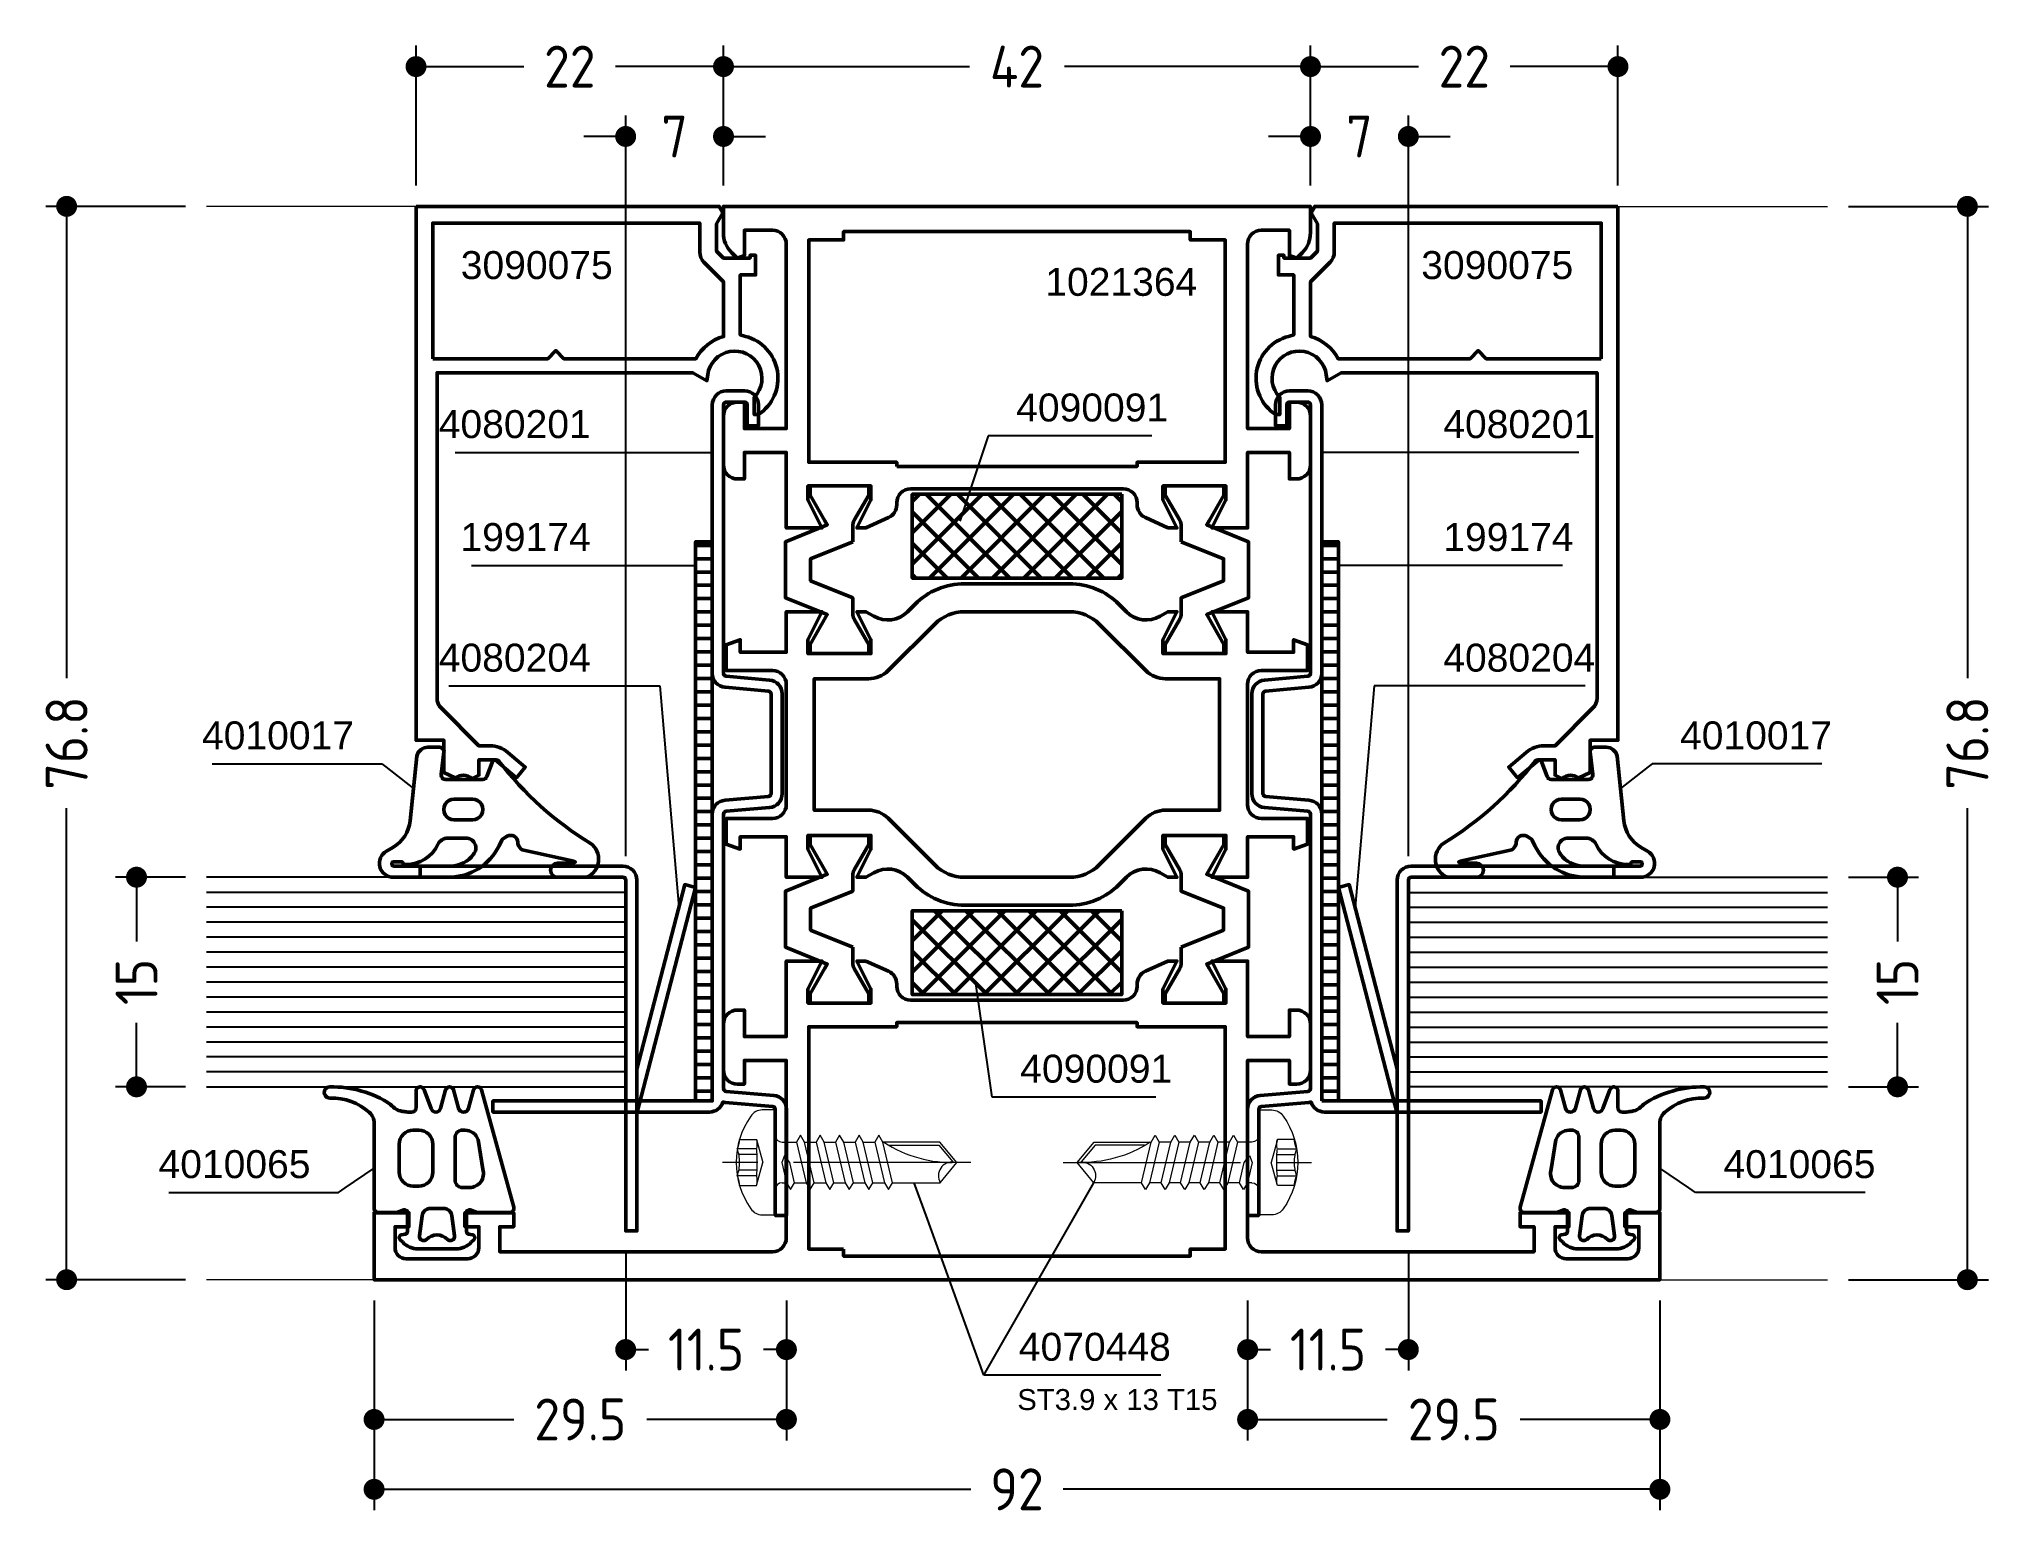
# Model space of a CAD drawing. Header units: millimetres. Extents: x 30 to 170, y 87 to 192.
import ezdxf

# ---------------------------------------------------------------- set-up
doc = ezdxf.new("R2010")
doc.units = ezdxf.units.MM
doc.linetypes.add('CENTER', pattern=[50.8, 31.75, -6.35, 6.35, -6.35])
doc.linetypes.add('HIDDEN', pattern=[9.525, 6.35, -3.175])
for name, color, linetype, lineweight in [('AM_5', 3, 'Continuous', 25), ('AM_C', 50, 'Continuous', 50), ('AM_S', 80, 'Continuous', 50), ('Cent3', 70, 'CENTER', 18), ('CHide4', 10, 'HIDDEN', 13), ('Cont2', 2, 'Continuous', 25), ('Cont3', 70, 'Continuous', 18), ('Cont4', 10, 'Continuous', 13)]:
    doc.layers.add(name, color=color, linetype=linetype, lineweight=lineweight)
doc.styles.add('HBS_DIMTEXTSTYLE', font='isocp.shx')
doc.styles.add('SWISSL', font='swissl.ttf')
doc.dimstyles.new('Konstruktionsschnitt 1-1$0', dxfattribs={"dimscale": 0, "dimtxt": 3, "dimasz": 1.5, "dimexe": 1.5, "dimexo": 1.5, "dimgap": 1.5, "dimtad": 0, "dimdsep": 46, "dimtxsty": 'HBS_DIMTEXTSTYLE', "dimblk": 'PUNKT', "dimcen": 0, "dimclrd": 3, "dimclre": 3, "dimclrt": 2, "dimadec": 1, "dimazin": 2, "dimtfac": 0.7, "dimtofl": 0, "dimtmove": 0, "dimatfit": 3, "dimfxl": 0, "dimtolj": 1, "dimtzin": 0, "dimarcsym": 0})

# ---------------------------------------------------------------- blocks, each defined once
blk = doc.blocks.new('*U22', base_point=(71.57, 97.47))
for p, q in [((71.57, 111.39), (41.57, 111.39)), ((71.57, 110.32), (41.57, 110.32)), ((71.57, 109.25), (41.57, 109.25)), ((71.57, 108.18), (41.57, 108.18)), ((71.57, 107.11), (41.57, 107.11)), ((71.57, 106.04), (41.57, 106.04)), ((71.57, 104.97), (41.57, 104.97)), ((71.57, 103.89), (41.57, 103.89)), ((71.57, 102.82), (41.57, 102.82)), ((71.57, 101.75), (41.57, 101.75)), ((71.57, 100.68), (41.57, 100.68)), ((71.57, 99.61), (41.57, 99.61)), ((71.57, 98.54), (41.57, 98.54))]:
    blk.add_line(p, q)
blk.add_lwpolyline([(41.57, 97.47), (71.57, 97.47), (71.57, 112.47), (41.57, 112.47)])
blk = doc.blocks.new('ws4070448')
at = {"layer": 'Cent3', "ltscale": 0.4}
blk.add_lwpolyline([(0, -14), (0, 3.8)], dxfattribs=at)
at = {"layer": 'CHide4', "ltscale": 0.3}
for p, q in [((-0.97, 1.33), (-0.97, 2.72)), ((-0.56, 1.33), (-0.56, 2.61)), ((0.56, 1.33), (0.56, 2.61)), ((0.97, 1.33), (0.97, 2.72))]:
    blk.add_line(p, q, dxfattribs=at)
for points in [[(-1.65, 2.56), (-1.65, 1.33)], [(1.65, 2.56), (1.65, 1.33)], [(-1.65, 1.33), (0, 0.89)], [(1.65, 1.33), (0, 0.89)]]:
    blk.add_lwpolyline(points, dxfattribs=at)
for centre, radius, start, end in [((-1.59, 3.84), 1.28, 267.2848, 298.8872), ((0, 5.49), 2.94, 250.6988, 289.3012), ((1.59, 3.84), 1.28, 241.1128, 272.7152), ((-1.31, 2.49), 1.21, 253.6643, 286.3357), ((0, 11.41), 10.13, 264.4948, 275.5052), ((1.31, 2.49), 1.21, 253.6643, 286.3357)]:
    blk.add_arc(centre, radius, start, end, dxfattribs=at)
at = {"layer": 'Cont4'}
blk.add_lwpolyline([(3.32, 1.75, 0.314856), (-3.32, 1.75, 0.244912), (-3.75, 0.93), (-3.75, 0), (3.75, 0), (3.75, 0.93, 0.244912), (3.32, 1.75, 0.138291)], format="xyb", dxfattribs=at)
for points in [[(-1.95, -1.1), (-1.45, -1.39), (0, -1.04), (0.5, -0.67), (0, -0.47), (-1.45, -0.81)], [(-1.95, -2.5), (-1.45, -2.79), (1.45, -2.1), (1.95, -1.81), (1.45, -1.52), (-1.45, -2.21)], [(-1.95, -3.9), (-1.45, -4.19), (1.45, -3.5), (1.95, -3.21), (1.45, -2.92), (-1.45, -3.61)], [(-1.95, -5.3), (-1.45, -5.59), (1.45, -4.9), (1.95, -4.61), (1.45, -4.32), (-1.45, -5.01)], [(-1.95, -6.7), (-1.45, -6.99), (1.45, -6.3), (1.95, -6.01), (1.45, -5.72), (-1.45, -6.41)], [(-1.45, -8.39), (1.45, -7.7), (1.95, -7.41), (1.45, -7.12), (-1.45, -7.81), (-1.95, -8.1)]]:
    blk.add_lwpolyline(points, close=True, dxfattribs=at)
for points in [[(-1.45, -0.5), (-1.45, -0.81)], [(-1.45, -1.39), (-1.45, -2.21)], [(-1.45, -1.39), (-1.45, -2.21)], [(1.45, -0.5), (1.45, -1.52)], [(-1.45, -2.79), (-1.45, -3.61)], [(1.45, -2.1), (1.45, -2.92)], [(-1.45, -4.19), (-1.45, -5.01)], [(1.45, -3.5), (1.45, -4.32)], [(-1.45, -5.59), (-1.45, -6.41)], [(1.45, -4.9), (1.45, -5.72)], [(-1.45, -6.99), (-1.45, -7.81)], [(1.45, -6.3), (1.45, -7.12)], [(-1.45, -8.38), (-1.45, -11.81), (0, -13), (1.45, -11.79), (1.45, -7.7)], [(1.24, -8.17), (1.24, -11.7), (0.03, -12.71)]]:
    blk.add_lwpolyline(points, dxfattribs=at)
for centre, radius, start, end in [((-1.95, -0.5), 0.5, 0, 90), ((1.95, -0.5), 0.5, 90, 180), ((8.74, -12.6), 8.74, 146.5114, 182.6031), ((-0.95, -12.64), 0.965, 350.682, 121.1143)]:
    blk.add_arc(centre, radius, start, end, dxfattribs=at)
blk = doc.blocks.new('*S244')
at = {"layer": 'AM_5', "color": 3, "linetype": 'Continuous'}
for p, q in [((93.5, 108.26), (92.65, 110.61)), ((104.25, 108.44), (105.49, 110.61))]:
    blk.add_line(p, q, dxfattribs=at)
at = {"layer": 'AM_5', "color": 3}
for p, q in [((97.63, 96.84), (93.5, 108.26)), ((97.63, 96.84), (104.25, 108.44)), ((110.28, 96.84), (97.63, 96.84))]:
    blk.add_line(p, q, dxfattribs=at)
at = {"layer": 'AM_5', "color": 2, "insert": (100.13, 97.84), "char_height": 2, "attachment_point": 7, "style": 'SWISSL'}
blk.add_mtext('4070448', dxfattribs=at)
blk = doc.blocks.new('ZAHL links')
at = {"layer": 'AM_5', "color": 2, "style": 'SWISSL'}
blk.add_attdef('XXX', (1.85, -2.5), '', height=1.5, dxfattribs=at)
blk = doc.blocks.new('PUNKT')
at = {"color": 0, "linetype": 'Continuous'}
blk.add_line((-0.5, 0), (-1, 0), dxfattribs=at)
at = {"color": 0, "linetype": 'Continuous', "const_width": 0.5}
blk.add_lwpolyline([(-0.25, 0, 1), (0.25, 0, 1)], format="xyb", close=True, dxfattribs=at)
blk = doc.blocks.new('*D25')
at = {"layer": 'AM_5', "color": 3, "lineweight": -2, "transparency": 16777216}
for p, q in [((159.5, 132.47), (164.5, 132.47)), ((163, 130.97), (163, 127.88)), ((163, 118.97), (163, 122.05)), ((159.5, 117.47), (164.5, 117.47))]:
    blk.add_line(p, q, dxfattribs=at)
at = {"layer": 'AM_5', "color": 3, "lineweight": -2, "transparency": 16777216, "xscale": 1.5, "yscale": 1.5, "zscale": 1.5}
for p, rotation in [((163, 132.47), 90), ((163, 117.47), 270)]:
    blk.add_blockref('PUNKT', p, dxfattribs=dict(at, rotation=rotation))
at = {"layer": 'AM_5', "color": 2, "transparency": 16777216, "insert": (163, 124.97), "char_height": 3, "attachment_point": 5, "rotation": 90, "style": 'HBS_DIMTEXTSTYLE'}
blk.add_mtext('\\A1;15', dxfattribs=at)
blk = doc.blocks.new('*D26')
at = {"layer": 'AM_5', "color": 3, "lineweight": -2, "transparency": 16777216}
for p, q in [((159.5, 180.47), (169.5, 180.47)), ((168, 178.97), (168, 146.72)), ((168, 105.17), (168, 137.42)), ((159.5, 103.67), (169.5, 103.67))]:
    blk.add_line(p, q, dxfattribs=at)
at = {"layer": 'AM_5', "color": 3, "lineweight": -2, "transparency": 16777216, "xscale": 1.5, "yscale": 1.5, "zscale": 1.5}
for p, rotation in [((168, 180.47), 90), ((168, 103.67), 270)]:
    blk.add_blockref('PUNKT', p, dxfattribs=dict(at, rotation=rotation))
at = {"layer": 'AM_5', "color": 2, "transparency": 16777216, "insert": (168, 142.07), "char_height": 3, "attachment_point": 5, "rotation": 90, "style": 'HBS_DIMTEXTSTYLE'}
blk.add_mtext('\\A1;76.8', dxfattribs=at)
blk = doc.blocks.new('*D27')
at = {"layer": 'AM_5', "color": 3, "lineweight": -2, "transparency": 16777216}
for p, q in [((40.5, 132.47), (35.5, 132.47)), ((37, 130.97), (37, 127.88)), ((37, 118.97), (37, 122.05)), ((40.5, 117.47), (35.5, 117.47))]:
    blk.add_line(p, q, dxfattribs=at)
at = {"layer": 'AM_5', "color": 3, "lineweight": -2, "transparency": 16777216, "xscale": 1.5, "yscale": 1.5, "zscale": 1.5}
for p, rotation in [((37, 132.47), 90), ((37, 117.47), 270)]:
    blk.add_blockref('PUNKT', p, dxfattribs=dict(at, rotation=rotation))
at = {"layer": 'AM_5', "color": 2, "transparency": 16777216, "insert": (37, 124.97), "char_height": 3, "attachment_point": 5, "rotation": 90, "style": 'HBS_DIMTEXTSTYLE'}
blk.add_mtext('\\A1;15', dxfattribs=at)
blk = doc.blocks.new('*D28')
at = {"layer": 'AM_5', "color": 3, "lineweight": -2, "transparency": 16777216}
for p, q in [((40.5, 180.47), (30.5, 180.47)), ((32, 178.97), (32, 146.72)), ((32, 105.17), (32, 137.42)), ((40.5, 103.67), (30.5, 103.67))]:
    blk.add_line(p, q, dxfattribs=at)
at = {"layer": 'AM_5', "color": 3, "lineweight": -2, "transparency": 16777216, "xscale": 1.5, "yscale": 1.5, "zscale": 1.5}
for p, rotation in [((32, 180.47), 90), ((32, 103.67), 270)]:
    blk.add_blockref('PUNKT', p, dxfattribs=dict(at, rotation=rotation))
at = {"layer": 'AM_5', "color": 2, "transparency": 16777216, "insert": (32, 142.07), "char_height": 3, "attachment_point": 5, "rotation": 90, "style": 'HBS_DIMTEXTSTYLE'}
blk.add_mtext('\\A1;76.8', dxfattribs=at)
blk = doc.blocks.new('*D29')
at = {"layer": 'AM_5', "color": 3, "lineweight": -2, "transparency": 16777216}
for p, q in [((72, 133.97), (72, 186.97)), ((79, 181.97), (79, 186.97)), ((70.5, 185.47), (69, 185.47)), ((80.5, 185.47), (82, 185.47))]:
    blk.add_line(p, q, dxfattribs=at)
at = {"layer": 'AM_5', "color": 3, "lineweight": -2, "transparency": 16777216, "xscale": 1.5, "yscale": 1.5, "zscale": 1.5}
blk.add_blockref('PUNKT', (72, 185.47), dxfattribs=at)
at = {"layer": 'AM_5', "color": 3, "lineweight": -2, "transparency": 16777216, "xscale": 1.5, "yscale": 1.5, "zscale": 1.5, "rotation": 180}
blk.add_blockref('PUNKT', (79, 185.47), dxfattribs=at)
at = {"layer": 'AM_5', "color": 2, "transparency": 16777216, "insert": (75.5, 185.47), "char_height": 3, "attachment_point": 5, "style": 'HBS_DIMTEXTSTYLE'}
blk.add_mtext('\\A1;7', dxfattribs=at)
blk = doc.blocks.new('*D30')
at = {"layer": 'AM_5', "color": 3, "lineweight": -2, "transparency": 16777216}
for p, q in [((57, 181.97), (57, 191.97)), ((79, 181.97), (79, 191.97)), ((58.5, 190.47), (64.72, 190.47)), ((77.5, 190.47), (71.28, 190.47))]:
    blk.add_line(p, q, dxfattribs=at)
at = {"layer": 'AM_5', "color": 3, "lineweight": -2, "transparency": 16777216, "xscale": 1.5, "yscale": 1.5, "zscale": 1.5, "rotation": 180}
blk.add_blockref('PUNKT', (57, 190.47), dxfattribs=at)
at = {"layer": 'AM_5', "color": 3, "lineweight": -2, "transparency": 16777216, "xscale": 1.5, "yscale": 1.5, "zscale": 1.5}
blk.add_blockref('PUNKT', (79, 190.47), dxfattribs=at)
at = {"layer": 'AM_5', "color": 2, "transparency": 16777216, "insert": (68, 190.47), "char_height": 3, "attachment_point": 5, "style": 'HBS_DIMTEXTSTYLE'}
blk.add_mtext('\\A1;22', dxfattribs=at)
blk = doc.blocks.new('*D31')
at = {"layer": 'AM_5', "color": 3, "lineweight": -2, "transparency": 16777216}
for p, q in [((79, 181.97), (79, 191.97)), ((121, 181.97), (121, 191.97)), ((80.5, 190.47), (96.61, 190.47)), ((119.5, 190.47), (103.39, 190.47))]:
    blk.add_line(p, q, dxfattribs=at)
at = {"layer": 'AM_5', "color": 3, "lineweight": -2, "transparency": 16777216, "xscale": 1.5, "yscale": 1.5, "zscale": 1.5, "rotation": 180}
blk.add_blockref('PUNKT', (79, 190.47), dxfattribs=at)
at = {"layer": 'AM_5', "color": 3, "lineweight": -2, "transparency": 16777216, "xscale": 1.5, "yscale": 1.5, "zscale": 1.5}
blk.add_blockref('PUNKT', (121, 190.47), dxfattribs=at)
at = {"layer": 'AM_5', "color": 2, "transparency": 16777216, "insert": (100, 190.47), "char_height": 3, "attachment_point": 5, "style": 'HBS_DIMTEXTSTYLE'}
blk.add_mtext('\\A1;42', dxfattribs=at)
blk = doc.blocks.new('*D32')
at = {"layer": 'AM_5', "color": 3, "lineweight": -2, "transparency": 16777216}
for p, q in [((121, 181.97), (121, 191.97)), ((143, 181.97), (143, 191.97)), ((122.5, 190.47), (128.72, 190.47)), ((141.5, 190.47), (135.28, 190.47))]:
    blk.add_line(p, q, dxfattribs=at)
at = {"layer": 'AM_5', "color": 3, "lineweight": -2, "transparency": 16777216, "xscale": 1.5, "yscale": 1.5, "zscale": 1.5, "rotation": 180}
blk.add_blockref('PUNKT', (121, 190.47), dxfattribs=at)
at = {"layer": 'AM_5', "color": 3, "lineweight": -2, "transparency": 16777216, "xscale": 1.5, "yscale": 1.5, "zscale": 1.5}
blk.add_blockref('PUNKT', (143, 190.47), dxfattribs=at)
at = {"layer": 'AM_5', "color": 2, "transparency": 16777216, "insert": (132, 190.47), "char_height": 3, "attachment_point": 5, "style": 'HBS_DIMTEXTSTYLE'}
blk.add_mtext('\\A1;22', dxfattribs=at)
blk = doc.blocks.new('*D33')
at = {"layer": 'AM_5', "color": 3, "lineweight": -2, "transparency": 16777216}
for p, q in [((121, 181.97), (121, 186.97)), ((128, 133.97), (128, 186.97)), ((119.5, 185.47), (118, 185.47)), ((129.5, 185.47), (131, 185.47))]:
    blk.add_line(p, q, dxfattribs=at)
at = {"layer": 'AM_5', "color": 3, "lineweight": -2, "transparency": 16777216, "xscale": 1.5, "yscale": 1.5, "zscale": 1.5}
blk.add_blockref('PUNKT', (121, 185.47), dxfattribs=at)
at = {"layer": 'AM_5', "color": 3, "lineweight": -2, "transparency": 16777216, "xscale": 1.5, "yscale": 1.5, "zscale": 1.5, "rotation": 180}
blk.add_blockref('PUNKT', (128, 185.47), dxfattribs=at)
at = {"layer": 'AM_5', "color": 2, "transparency": 16777216, "insert": (124.5, 185.47), "char_height": 3, "attachment_point": 5, "style": 'HBS_DIMTEXTSTYLE'}
blk.add_mtext('\\A1;7', dxfattribs=at)
blk = doc.blocks.new('*D34')
at = {"layer": 'AM_5', "color": 3, "lineweight": -2, "transparency": 16777216}
for p, q in [((128, 105.67), (128, 97.17)), ((116.5, 102.17), (116.5, 97.17)), ((118, 98.67), (118.14, 98.67)), ((126.5, 98.67), (126.36, 98.67))]:
    blk.add_line(p, q, dxfattribs=at)
at = {"layer": 'AM_5', "color": 3, "lineweight": -2, "transparency": 16777216, "xscale": 1.5, "yscale": 1.5, "zscale": 1.5, "rotation": 180}
blk.add_blockref('PUNKT', (116.5, 98.67), dxfattribs=at)
at = {"layer": 'AM_5', "color": 3, "lineweight": -2, "transparency": 16777216, "xscale": 1.5, "yscale": 1.5, "zscale": 1.5}
blk.add_blockref('PUNKT', (128, 98.67), dxfattribs=at)
at = {"layer": 'AM_5', "color": 2, "transparency": 16777216, "insert": (122.25, 98.67), "char_height": 3, "attachment_point": 5, "style": 'HBS_DIMTEXTSTYLE'}
blk.add_mtext('\\A1;11.5', dxfattribs=at)
blk = doc.blocks.new('*D35')
at = {"layer": 'AM_5', "color": 3, "lineweight": -2, "transparency": 16777216}
for p, q in [((116.5, 102.17), (116.5, 92.17)), ((146, 102.17), (146, 92.17)), ((118, 93.67), (126.49, 93.67)), ((144.5, 93.67), (136.01, 93.67))]:
    blk.add_line(p, q, dxfattribs=at)
at = {"layer": 'AM_5', "color": 3, "lineweight": -2, "transparency": 16777216, "xscale": 1.5, "yscale": 1.5, "zscale": 1.5, "rotation": 180}
blk.add_blockref('PUNKT', (116.5, 93.67), dxfattribs=at)
at = {"layer": 'AM_5', "color": 3, "lineweight": -2, "transparency": 16777216, "xscale": 1.5, "yscale": 1.5, "zscale": 1.5}
blk.add_blockref('PUNKT', (146, 93.67), dxfattribs=at)
at = {"layer": 'AM_5', "color": 2, "transparency": 16777216, "insert": (131.25, 93.67), "char_height": 3, "attachment_point": 5, "style": 'HBS_DIMTEXTSTYLE'}
blk.add_mtext('\\A1;29.5', dxfattribs=at)
blk = doc.blocks.new('*D36')
at = {"layer": 'AM_5', "color": 3, "lineweight": -2, "transparency": 16777216}
for p, q in [((54, 102.17), (54, 87.17)), ((146, 102.17), (146, 87.17)), ((55.5, 88.67), (96.7, 88.67)), ((144.5, 88.67), (103.3, 88.67))]:
    blk.add_line(p, q, dxfattribs=at)
at = {"layer": 'AM_5', "color": 3, "lineweight": -2, "transparency": 16777216, "xscale": 1.5, "yscale": 1.5, "zscale": 1.5, "rotation": 180}
blk.add_blockref('PUNKT', (54, 88.67), dxfattribs=at)
at = {"layer": 'AM_5', "color": 3, "lineweight": -2, "transparency": 16777216, "xscale": 1.5, "yscale": 1.5, "zscale": 1.5}
blk.add_blockref('PUNKT', (146, 88.67), dxfattribs=at)
at = {"layer": 'AM_5', "color": 2, "transparency": 16777216, "insert": (100, 88.67), "char_height": 3, "attachment_point": 5, "style": 'HBS_DIMTEXTSTYLE'}
blk.add_mtext('\\A1;92', dxfattribs=at)
blk = doc.blocks.new('*D37')
at = {"layer": 'AM_5', "color": 3, "lineweight": -2, "transparency": 16777216}
for p, q in [((72, 105.67), (72, 97.17)), ((83.5, 102.17), (83.5, 97.17)), ((73.5, 98.67), (73.64, 98.67)), ((82, 98.67), (81.86, 98.67))]:
    blk.add_line(p, q, dxfattribs=at)
at = {"layer": 'AM_5', "color": 3, "lineweight": -2, "transparency": 16777216, "xscale": 1.5, "yscale": 1.5, "zscale": 1.5}
for p, rotation in [((72, 98.67), 179.9999999999998), ((83.5, 98.67), 359.9999999999998)]:
    blk.add_blockref('PUNKT', p, dxfattribs=dict(at, rotation=rotation))
at = {"layer": 'AM_5', "color": 2, "transparency": 16777216, "insert": (77.75, 98.67), "char_height": 3, "attachment_point": 5, "style": 'HBS_DIMTEXTSTYLE'}
blk.add_mtext('\\A1;11.5', dxfattribs=at)
blk = doc.blocks.new('*D38')
at = {"layer": 'AM_5', "color": 3, "lineweight": -2, "transparency": 16777216}
for p, q in [((54, 102.17), (54, 92.17)), ((83.5, 102.17), (83.5, 92.17)), ((55.5, 93.67), (63.99, 93.67)), ((82, 93.67), (73.51, 93.67))]:
    blk.add_line(p, q, dxfattribs=at)
at = {"layer": 'AM_5', "color": 3, "lineweight": -2, "transparency": 16777216, "xscale": 1.5, "yscale": 1.5, "zscale": 1.5, "rotation": 180}
blk.add_blockref('PUNKT', (54, 93.67), dxfattribs=at)
at = {"layer": 'AM_5', "color": 3, "lineweight": -2, "transparency": 16777216, "xscale": 1.5, "yscale": 1.5, "zscale": 1.5}
blk.add_blockref('PUNKT', (83.5, 93.67), dxfattribs=at)
at = {"layer": 'AM_5', "color": 2, "transparency": 16777216, "insert": (68.75, 93.67), "char_height": 3, "attachment_point": 5, "style": 'HBS_DIMTEXTSTYLE'}
blk.add_mtext('\\A1;29.5', dxfattribs=at)
blk = doc.blocks.new('*S245')
at = {"layer": 'AM_5', "color": 3, "linetype": 'Continuous'}
blk.add_line((124.3, 162.86), (121.8, 162.86), dxfattribs=at)
at = {"layer": 'AM_5', "color": 3}
for p, q in [((128, 162.86), (124.3, 162.86)), ((140.2, 162.86), (128, 162.86))]:
    blk.add_line(p, q, dxfattribs=at)
at = {"layer": 'AM_5', "color": 2, "insert": (130.5, 163.86), "char_height": 2, "attachment_point": 7, "style": 'SWISSL'}
blk.add_mtext('4080201', dxfattribs=at)
blk = doc.blocks.new('*S246')
at = {"layer": 'AM_5', "color": 3, "linetype": 'Continuous'}
blk.add_line((125.5, 154.78), (123, 154.78), dxfattribs=at)
at = {"layer": 'AM_5', "color": 3}
for p, q in [((128, 154.78), (125.5, 154.78)), ((139.02, 154.78), (128, 154.78))]:
    blk.add_line(p, q, dxfattribs=at)
at = {"layer": 'AM_5', "color": 2, "insert": (130.5, 155.78), "char_height": 2, "attachment_point": 7, "style": 'SWISSL'}
blk.add_mtext('199174', dxfattribs=at)
blk = doc.blocks.new('*S247')
at = {"layer": 'AM_5', "color": 3}
for p, q in [((125.56, 146.15), (124.41, 132.82)), ((140.66, 146.15), (125.56, 146.15))]:
    blk.add_line(p, q, dxfattribs=at)
at = {"layer": 'AM_5', "color": 3, "linetype": 'Continuous'}
blk.add_line((124.41, 132.82), (124.19, 130.33), dxfattribs=at)
at = {"layer": 'AM_5', "color": 2, "insert": (130.5, 147.15), "char_height": 2, "attachment_point": 7, "style": 'SWISSL'}
blk.add_mtext('4080204', dxfattribs=at)
blk = doc.blocks.new('*S248')
at = {"layer": 'AM_5', "color": 3, "linetype": 'Continuous'}
blk.add_line((145.15, 140.36), (143.18, 138.82), dxfattribs=at)
at = {"layer": 'AM_5', "color": 3}
for p, q in [((145.44, 140.59), (145.15, 140.36)), ((157.59, 140.59), (145.44, 140.59))]:
    blk.add_line(p, q, dxfattribs=at)
at = {"layer": 'AM_5', "color": 2, "insert": (147.44, 141.59), "char_height": 2, "attachment_point": 7, "style": 'SWISSL'}
blk.add_mtext('4010017', dxfattribs=at)
blk = doc.blocks.new('*S249')
at = {"layer": 'AM_5', "color": 3, "linetype": 'Continuous'}
blk.add_line((148.07, 110.24), (146, 111.64), dxfattribs=at)
at = {"layer": 'AM_5', "color": 3}
for p, q in [((148.55, 109.91), (148.07, 110.24)), ((160.68, 109.91), (148.55, 109.91))]:
    blk.add_line(p, q, dxfattribs=at)
at = {"layer": 'AM_5', "color": 2, "insert": (150.55, 110.91), "char_height": 2, "attachment_point": 7, "style": 'SWISSL'}
blk.add_mtext('4010065', dxfattribs=at)
blk = doc.blocks.new('*S250')
at = {"layer": 'AM_5', "color": 3}
for p, q in [((97.94, 164.05), (96.69, 160.32)), ((109.64, 164.05), (97.94, 164.05))]:
    blk.add_line(p, q, dxfattribs=at)
at = {"layer": 'AM_5', "color": 3, "linetype": 'Continuous'}
blk.add_line((96.69, 160.32), (95.9, 157.95), dxfattribs=at)
at = {"layer": 'AM_5', "color": 2, "insert": (99.94, 165.05), "char_height": 2, "attachment_point": 7, "style": 'SWISSL'}
blk.add_mtext('4090091', dxfattribs=at)
blk = doc.blocks.new('*S251')
at = {"layer": 'AM_5', "color": 3, "linetype": 'Continuous'}
blk.add_line((97.42, 122.39), (97.06, 124.87), dxfattribs=at)
at = {"layer": 'AM_5', "color": 3}
for p, q in [((98.23, 116.74), (97.42, 122.39)), ((109.93, 116.74), (98.23, 116.74))]:
    blk.add_line(p, q, dxfattribs=at)
at = {"layer": 'AM_5', "color": 2, "insert": (100.23, 117.74), "char_height": 2, "attachment_point": 7, "style": 'SWISSL'}
blk.add_mtext('4090091', dxfattribs=at)
blk = doc.blocks.new('*S252')
at = {"layer": 'AM_5', "color": 3}
for p, q in [((59.8, 162.86), (72, 162.86)), ((72, 162.86), (75.7, 162.86))]:
    blk.add_line(p, q, dxfattribs=at)
at = {"layer": 'AM_5', "color": 3, "linetype": 'Continuous'}
blk.add_line((75.7, 162.86), (78.2, 162.86), dxfattribs=at)
at = {"layer": 'AM_5', "color": 2, "insert": (69.5, 163.86), "char_height": 2, "attachment_point": 9, "style": 'SWISSL'}
blk.add_mtext('4080201', dxfattribs=at)
blk = doc.blocks.new('*S253')
at = {"layer": 'AM_5', "color": 3}
for p, q in [((60.98, 154.78), (72, 154.78)), ((72, 154.78), (74.5, 154.78))]:
    blk.add_line(p, q, dxfattribs=at)
at = {"layer": 'AM_5', "color": 3, "linetype": 'Continuous'}
blk.add_line((74.5, 154.78), (77, 154.78), dxfattribs=at)
at = {"layer": 'AM_5', "color": 2, "insert": (69.5, 155.78), "char_height": 2, "attachment_point": 9, "style": 'SWISSL'}
blk.add_mtext('199174', dxfattribs=at)
blk = doc.blocks.new('*S254')
at = {"layer": 'AM_5', "color": 3}
for p, q in [((59.34, 146.15), (74.44, 146.15)), ((74.44, 146.15), (75.59, 132.82))]:
    blk.add_line(p, q, dxfattribs=at)
at = {"layer": 'AM_5', "color": 3, "linetype": 'Continuous'}
blk.add_line((75.59, 132.82), (75.81, 130.33), dxfattribs=at)
at = {"layer": 'AM_5', "color": 2, "insert": (69.5, 147.15), "char_height": 2, "attachment_point": 9, "style": 'SWISSL'}
blk.add_mtext('4080204', dxfattribs=at)
blk = doc.blocks.new('*S255')
at = {"layer": 'AM_5', "color": 3}
for p, q in [((42.41, 140.59), (54.56, 140.59)), ((54.56, 140.59), (54.85, 140.36))]:
    blk.add_line(p, q, dxfattribs=at)
at = {"layer": 'AM_5', "color": 3, "linetype": 'Continuous'}
blk.add_line((54.85, 140.36), (56.82, 138.82), dxfattribs=at)
at = {"layer": 'AM_5', "color": 2, "insert": (52.56, 141.59), "char_height": 2, "attachment_point": 9, "style": 'SWISSL'}
blk.add_mtext('4010017', dxfattribs=at)
blk = doc.blocks.new('*S256')
at = {"layer": 'AM_5', "color": 3, "linetype": 'Continuous'}
blk.add_line((51.93, 110.24), (54, 111.64), dxfattribs=at)
at = {"layer": 'AM_5', "color": 3}
for p, q in [((39.32, 109.91), (51.45, 109.91)), ((51.45, 109.91), (51.93, 110.24))]:
    blk.add_line(p, q, dxfattribs=at)
at = {"layer": 'AM_5', "color": 2, "insert": (49.45, 110.91), "char_height": 2, "attachment_point": 9, "style": 'SWISSL'}
blk.add_mtext('4010065', dxfattribs=at)
blk = doc.blocks.new('WI3090075')
for points in [[(0, 22), (0, 0.3), (-0.45, 0.04), (-1.25, 0.5), (-3.2, 0.5), (-3.7, 0), (-3.7, -1.9), (-3.5, -1.9), (-3.5, -2.3), (-4.9, -2.3), (-4.9, -1.2), (-9.2, -1.2), (-9.3, -1.57, -0.652679), (-14.9, -2.49), (-14.9, -2.2), (-13.66, -2.2, 1.382111), (-12.04, 1.13), (-12.48, 1.19), (-11.9, 2.2), (-11.9, 20.5), (-35.19, 20.5, 0.198912), (-35.89, 20.21), (-38.6, 17.5), (-38.6, 16.71, -0.176327), (-39.07, 15.43), (-40.12, 14.18), (-40.88, 14.82), (-39.6, 16.35), (-39.6, 17.5), (-40.7, 17.5), (-40.93, 17.99, 0.339409), (-40.9, 19.21), (-40.5, 20), (-38.2, 20), (-38.2, 22), (0, 22)], [(-10.9, 20.8), (-10.9, 12.58), (-10.32, 12), (-10.9, 11.42), (-10.9, 1.97, -0.213458), (-9.31, 0), (-5.4, 0), (-3.99, 1.41, -0.198912), (-3.28, 1.7), (-1.2, 1.7), (-1.2, 20.8), (-10.9, 20.8)]]:
    blk.add_lwpolyline(points, format="xyb", close=True)
blk = doc.blocks.new('WI1021364')
for points in [[(275.03, 179.58), (274.3, 177.96, -0.294108), (273.39, 177.38), (273.23, 177.38, 0.414214), (272.23, 176.38), (272.23, 161.18, 0.414214), (273.23, 160.18), (273.39, 160.18, -0.294108), (274.3, 159.59), (275.03, 157.98), (275.03, 157.33), (273.03, 158.33), (272.03, 158.33), (272.03, 153.83), (273.03, 153.83), (275.03, 154.83), (275.03, 152.28), (269.63, 152.28), (269.63, 149.28), (271.53, 149.28), (271.53, 148.78, -0.414214), (270.53, 147.78), (267.23, 147.78, -0.414214), (266.23, 148.78), (266.23, 149.28), (267.93, 149.28), (267.93, 152.28), (255.23, 152.28, 0.414214), (254.23, 151.28), (254.23, 131.78), (256.03, 131.78), (256.03, 132.78), (257.03, 132.78), (257.03, 129.28), (256.03, 129.28), (256.03, 130.28), (254.53, 130.28, 0.414214), (253.73, 129.48), (253.73, 125.08, 0.414214), (254.53, 124.28), (256.03, 124.28), (256.03, 125.28), (257.03, 125.28), (257.03, 122.78), (252.23, 122.78), (252.23, 214.78), (257.03, 214.78), (257.03, 212.28), (256.03, 212.28), (256.03, 213.28), (254.53, 213.28, 0.414214), (253.73, 212.48), (253.73, 208.08, 0.414214), (254.53, 207.28), (256.03, 207.28), (256.03, 208.28), (257.03, 208.28), (257.03, 204.78), (256.03, 204.78), (256.03, 205.78), (254.23, 205.78), (254.23, 186.28, 0.414214), (255.23, 185.28), (267.93, 185.28), (267.93, 188.28), (266.23, 188.28), (266.23, 188.78, -0.414214), (267.23, 189.78), (270.53, 189.78, -0.414214), (271.53, 188.78), (271.53, 188.28), (269.63, 188.28), (269.63, 185.28), (275.03, 185.28), (275.03, 182.73), (273.03, 183.73), (272.03, 183.73), (272.03, 179.23), (273.03, 179.23), (275.03, 180.23), (275.03, 179.58)], [(279.03, 172.53, -0.198912), (280.5, 176.07), (281.04, 176.61, 0.339454), (281.35, 179.02), (281.03, 179.58), (281.03, 180.23), (283.03, 179.23), (284.03, 179.23), (284.03, 183.73), (283.03, 183.73), (281.03, 182.73), (281.03, 185.28), (283.93, 185.28), (283.93, 188.58), (283.05, 188.58), (283.41, 189.58), (285.23, 189.58), (285.23, 186.28, 0.414214), (286.23, 185.28), (294.83, 185.28, 0.414214), (295.83, 186.28), (295.83, 189.58), (297.65, 189.58), (298.02, 188.58), (297.13, 188.58), (297.13, 185.28), (300.03, 185.28), (300.03, 182.73), (298.03, 183.73), (297.03, 183.73), (297.03, 179.23), (298.03, 179.23), (300.03, 180.23), (300.03, 179.58), (299.71, 179.02, 0.339454), (300.03, 176.61), (300.57, 176.07, -0.198912), (302.03, 172.53), (302.03, 165.02, -0.198912), (300.57, 161.48), (300.03, 160.95, 0.339454), (299.71, 158.53), (300.03, 157.98), (300.03, 157.33), (298.03, 158.33), (297.03, 158.33), (297.03, 153.83), (298.03, 153.83), (300.03, 154.83), (300.03, 152.28), (297.13, 152.28), (297.13, 148.98), (298.02, 148.98), (297.65, 147.98), (295.83, 147.98), (295.83, 151.28, 0.414214), (294.83, 152.28), (286.23, 152.28, 0.414214), (285.23, 151.28), (285.23, 147.98), (283.41, 147.98), (283.05, 148.98), (283.93, 148.98), (283.93, 152.28), (281.03, 152.28), (281.03, 154.83), (283.03, 153.83), (284.03, 153.83), (284.03, 158.33), (283.03, 158.33), (281.03, 157.33), (281.03, 157.98), (281.35, 158.53, 0.339454), (281.04, 160.95), (280.5, 161.48, -0.198912), (279.03, 165.02)], [(306.03, 157.98), (306.77, 159.59, -0.294108), (307.68, 160.18), (307.83, 160.18, 0.414214), (308.83, 161.18), (308.83, 176.38, 0.414214), (307.83, 177.38), (307.68, 177.38, -0.294108), (306.77, 177.96), (306.03, 179.58), (306.03, 180.23), (308.03, 179.23), (309.03, 179.23), (309.03, 183.73), (308.03, 183.73), (306.03, 182.73), (306.03, 185.28), (311.43, 185.28), (311.43, 188.28), (309.53, 188.28), (309.53, 188.78, -0.414214), (310.53, 189.78), (314.03, 189.78, -0.414214), (315.03, 188.78), (315.03, 188.28), (313.13, 188.28), (313.13, 185.28), (326.33, 185.28, 0.414214), (327.33, 186.28), (327.33, 188.28), (325.53, 188.28), (325.32, 188.79), (325.72, 189.19, -0.198912), (327.14, 189.78), (329.03, 189.78), (329.03, 147.78), (327.14, 147.78, -0.198912), (325.72, 148.36), (325.32, 148.76), (325.53, 149.28), (327.33, 149.28), (327.33, 151.28, 0.414214), (326.33, 152.28), (313.13, 152.28), (313.13, 149.28), (315.03, 149.28), (315.03, 148.78, -0.414214), (314.03, 147.78), (310.53, 147.78, -0.414214), (309.53, 148.78), (309.53, 149.28), (311.43, 149.28), (311.43, 152.28), (306.03, 152.28), (306.03, 154.83), (308.03, 153.83), (309.03, 153.83), (309.03, 158.33), (308.03, 158.33), (306.03, 157.33), (306.03, 157.98)], [(276.02, 180.53), (274.9, 180.53, 0.131652), (274.5, 180.42), (272.69, 179.38), (272.03, 179.38), (272.03, 183.58), (272.69, 183.58), (274.03, 182.8), (274.52, 182.52), (274.82, 182.35), (276.03, 185.35), (280.03, 185.35), (281.25, 182.35), (283.37, 183.58), (284.03, 183.58), (284.03, 179.38), (283.37, 179.38), (281.57, 180.42, 0.131652), (281.17, 180.53), (280.04, 180.53), (278.82, 183.55), (277.25, 183.55)], [(305.04, 180.53), (306.17, 180.53, -0.131652), (306.57, 180.42), (308.37, 179.38), (309.03, 179.38), (309.03, 183.58), (308.37, 183.58), (307.03, 182.8), (306.54, 182.52), (306.25, 182.35), (305.03, 185.35), (301.03, 185.35), (299.82, 182.35), (297.69, 183.58), (297.03, 183.58), (297.03, 179.38), (297.69, 179.38), (299.5, 180.42, -0.131652), (299.9, 180.53), (301.02, 180.53), (302.25, 183.55), (303.82, 183.55)], [(281.03, 172.53, -0.198912), (281.91, 174.65), (285.25, 177.99, 0.198912), (285.83, 179.4), (285.83, 183.28), (295.23, 183.28), (295.23, 179.4, 0.198912), (295.82, 177.99), (299.15, 174.65, -0.198912), (300.03, 172.53), (300.03, 165.02, -0.198912), (299.15, 162.9), (295.82, 159.56, 0.198912), (295.23, 158.15), (295.23, 154.28), (285.83, 154.28), (285.83, 158.15, 0.198912), (285.25, 159.56), (281.91, 162.9, -0.198912), (281.03, 165.02)], [(276.02, 157.03), (274.9, 157.03, -0.131652), (274.5, 157.13), (272.69, 158.18), (272.03, 158.18), (272.03, 153.98), (272.69, 153.98), (274.03, 154.75), (274.52, 155.03), (274.82, 155.2), (276.03, 152.2), (280.03, 152.2), (281.25, 155.2), (283.37, 153.98), (284.03, 153.98), (284.03, 158.18), (283.37, 158.18), (281.57, 157.13, -0.131652), (281.17, 157.03), (280.04, 157.03), (278.82, 154), (277.25, 154)], [(305.04, 157.03), (306.17, 157.03, 0.131652), (306.57, 157.13), (308.37, 158.18), (309.03, 158.18), (309.03, 153.98), (308.37, 153.98), (307.03, 154.75), (306.54, 155.03), (306.25, 155.2), (305.03, 152.2), (301.03, 152.2), (299.82, 155.2), (297.69, 153.98), (297.03, 153.98), (297.03, 158.18), (297.69, 158.18), (299.5, 157.13, 0.131652), (299.9, 157.03), (301.02, 157.03), (302.25, 154), (303.82, 154)]]:
    blk.add_lwpolyline(points, format="xyb", close=True)
for points in [[(254.43, 181.18), (254.43, 183.68), (270.33, 183.68), (270.33, 177.38), (270.63, 177.38), (270.63, 160.18), (270.33, 160.18), (270.33, 153.88), (254.43, 153.88), (254.43, 156.38), (253.93, 156.38), (253.93, 181.18), (254.43, 181.18)], [(310.43, 177.38), (310.73, 177.38), (310.73, 183.68), (326.63, 183.68), (326.63, 181.18), (327.23, 181.18), (327.23, 156.38), (326.63, 156.38), (326.63, 153.88), (310.73, 153.88), (310.73, 160.18), (310.43, 160.18), (310.43, 177.38)]]:
    blk.add_lwpolyline(points, close=True)
blk = doc.blocks.new('WI199174')
h = blk.add_hatch()
h.set_pattern_fill('LINE', color=256, scale=0.3, angle=90)
h.paths.add_polyline_path([(0, 1.2), (0, 0), (40, 0), (40, 1.2)])
blk.add_lwpolyline([(0, 1.2), (0, 0), (40, 0), (40, 1.2)], close=True)
blk = doc.blocks.new('WI4010017')
for points in [[(-3.46, 2.42, -0.240056), (-5.37, 3.66), (-5.63, 4.12, 0.767327), (-7.5, 3.62), (-7.5, -0.35, 0.286745), (-5.25, -3.94), (-4.85, -4.14, -0.149451), (-4.72, -4.26), (-4.57, -4.53, -0.57735), (-5, -5.28), (-5.12, -5.28), (-5.16, -5.31, 0.158399), (-5.55, -5.6), (-6.36, -9.28, -0.113567), (-6.42, -9.4, -0.190093), (-6.5, -9.19), (-6.5, -8.12, 1), (-7.5, -8.12), (-7.5, -10.18, 0.009709), (-7.5, -10.22, 0.587918), (-5.07, -10.47, -0.09166), (0.81, -3.93, 0.553622), (0.7, -3.44), (-0.3, -3.07, -0.315299), (-0.5, -2.79), (-0.5, -0.1, -0.449698), (-0.16, 0.2), (1.46, 0, 0.449698), (1.8, 0.3), (1.8, 1.16, 0.354573), (1.17, 1.94), (-3.46, 2.42)], [(-3.46, 2.42, -0.240056), (-5.37, 3.66), (-5.63, 4.12, 0.767327), (-7.5, 3.62), (-7.5, -0.35, 0.286745), (-5.25, -3.94), (-4.85, -4.14, -0.149451), (-4.72, -4.26), (-4.57, -4.53, -0.57735), (-5, -5.28), (-5.12, -5.28), (-5.16, -5.31, 0.158399), (-5.55, -5.6), (-6.36, -9.28, -0.113567), (-6.42, -9.4, -0.190093), (-6.5, -9.19), (-6.5, -8.12, 1), (-7.5, -8.12), (-7.5, -10.18, 0.009709), (-7.5, -10.22, 0.587918), (-5.07, -10.47, -0.09166), (0.81, -3.93, 0.553622), (0.7, -3.44), (-0.3, -3.07, -0.315299), (-0.5, -2.79), (-0.5, -0.1, -0.449698), (-0.16, 0.2), (1.46, 0, 0.449698), (1.8, 0.3), (1.8, 1.16, 0.354573), (1.17, 1.94), (-3.46, 2.42)], [(-4.7, -0.28, 0.292811), (-5.16, 0.44, -0.290987), (-6.6, 2.71), (-6.6, 2.92), (-6.5, 2.92, 0.414214), (-6.4, 3.02), (-6.4, 3.62, 0.414214), (-6.5, 3.72), (-6.6, 3.72, 0.414214), (-6.7, 3.62), (-6.7, -0.48, 0.244698), (-5.85, -2.12), (-5.8, -2.15, 0.673804), (-4.71, -1.45), (-4.7, -0.28)], [(-4.7, -0.28, 0.292811), (-5.16, 0.44, -0.290987), (-6.6, 2.71), (-6.6, 2.92), (-6.5, 2.92, 0.414214), (-6.4, 3.02), (-6.4, 3.62, 0.414214), (-6.5, 3.72), (-6.6, 3.72, 0.414214), (-6.7, 3.62), (-6.7, -0.48, 0.244698), (-5.85, -2.12), (-5.8, -2.15, 0.673804), (-4.71, -1.45), (-4.7, -0.28)], [(-1.91, -0.73, 1.006711), (-3.4, -0.73), (-3.4, -2.03, 1.006711), (-1.91, -2.03), (-1.91, -0.73)], [(-1.91, -0.73, 1.006711), (-3.4, -0.73), (-3.4, -2.03, 1.006711), (-1.91, -2.03), (-1.91, -0.73)], [(-1.91, -0.73, 1.006711), (-3.4, -0.73), (-3.4, -2.03, 1.006711), (-1.91, -2.03), (-1.91, -0.73)]]:
    blk.add_lwpolyline(points, format="xyb", close=True)
blk = doc.blocks.new('WI4010065')
for points in [[(0.3, 0, 0.414214), (0, -0.3), (0, -1.62), (0.19, -2.13, -0.520567), (0, -2.4), (-1.33, -2.4, -0.36397), (-1.53, -2.23), (-1.58, -1.97, 0.594937), (-1.91, -1.85), (-2.12, -2.05, 0.208), (-2.6, -3.15), (-2.6, -5.85, 0.208), (-2.12, -6.95), (-1.91, -7.15, 0.594937), (-1.58, -7.03), (-1.53, -6.77, -0.36397), (-1.33, -6.6), (0, -6.6, -0.520567), (0.19, -6.87), (0, -7.38), (0, -9.7, 0.505497), (0.39, -9.99), (8.79, -7.69, 0.751737), (8.78, -7.11), (7.47, -6.76, -0.767327), (7.47, -6.04), (8.78, -5.69, 0.767327), (8.78, -5.11), (7.46, -4.76, -0.767327), (7.46, -4.08), (8.78, -3.59, 0.876976), (8.7, -3), (7.5, -3, -0.414214), (7.2, -2.7), (7.2, -2.48, -0.051818), (7.23, -2.17, -0.225446), (7.75, -1.18, 0.150709), (9, 3.17, 1.016945), (8.2, 3.15, -0.195341), (7.16, 0.33, -0.211259), (6.42, 0)], [(4.9, -1.8, -0.414214), (5.9, -2.8), (5.9, -3.2, -0.414214), (4.9, -4.2), (2.9, -4.2, -0.414214), (1.9, -3.2), (1.9, -2.8, -0.414214), (2.9, -1.8)], [(0.3, -4.98), (0.3, -4.02, 0.378866), (-0.23, -3.43), (-1.66, -3.25, 0.717695), (-1.91, -3.76, -0.421053), (-1.91, -5.24, 0.717695), (-1.66, -5.75), (-0.23, -5.57, 0.378866)], [(5.4, -5.8, -0.414214), (5.9, -6.3), (5.9, -6.49, -0.328465), (5.2, -7.44), (3.1, -7.78, -0.505497), (1.8, -6.83), (1.8, -6.3, -0.414214), (2.3, -5.8)]]:
    blk.add_lwpolyline(points, format="xyb", close=True)
blk = doc.blocks.new('WI4080201')
blk.add_lwpolyline([(-49, 1, 0.414214), (-48.8, 0.8), (-28.48, 0.8, -0.388879), (-27.49, -0.11), (-27.22, -3.22, 0.388879), (-27.02, -3.4), (-19.88, -3.4, 0.388879), (-19.68, -3.22), (-19.41, -0.11, -0.388879), (-18.42, 0.8), (0.8, 0.8, -0.414214), (1.8, -0.2), (1.8, -1.5, -0.414214), (0.8, -2.5), (-0.7, -2.5), (-0.7, -1.7), (0.8, -1.7, 0.414214), (1, -1.5), (1, -0.2, 0.414214), (0.8, 0), (-18.42, 0, 0.388879), (-18.62, -0.18), (-18.89, -3.29, -0.388879), (-19.88, -4.2), (-27.02, -4.2, -0.388879), (-28.01, -3.29), (-28.28, -0.18, 0.388879), (-28.48, 0), (-48.12, 0, 0.388879), (-48.32, -0.18), (-48.61, -3.59, -0.388879), (-49.61, -4.5), (-57.2, -4.5), (-57.2, -3.7), (-49.61, -3.7, 0.388879), (-49.41, -3.52), (-49.11, -0.11, -0.039327), (-49.09, 0.04, -0.331311), (-49.8, 1), (-49.8, 16.5), (-49, 16.5), (-49, 1)], format="xyb", close=True)
blk = doc.blocks.new('WI4080204')
blk.add_lwpolyline([(0.8, 0.2, -0.414214), (-0.2, -0.8), (-25.3, -0.8), (-25.3, 0), (-0.2, 0, 0.414214), (0, 0.2), (0, 14.7), (0.8, 14.7), (0.8, 0.2)], format="xyb", close=True)
blk.add_lwpolyline([(-13.72, -0.8), (-0.53, -4.23), (-0.74, -5), (-16.9, -0.8)])
blk = doc.blocks.new('WI4090091')
h = blk.add_hatch()
h.set_pattern_fill('ANSI37', color=256, scale=0.5)
h.set_pattern_definition([(45, (0.0806, -0.4184), (-1.12253, 1.12253), []), (135, (0.0806, -0.4184), (-1.12253, -1.12253), [])])
h.paths.add_polyline_path([(15, 0), (15, 6), (0, 6), (0, 0)])
blk.add_lwpolyline([(15, 6), (15, 0), (0, 0), (0, 6), (15, 6)], close=True)

msp = doc.modelspace()

# ---------------------------------------------------------------- linework, layer by layer
at = {"layer": 'Cont3'}
for p, q in [((57, 180.467), (42, 180.467)), ((143, 180.467), (158, 180.467)), ((54, 103.667), (42, 103.667)), ((146, 103.667), (158, 103.667))]:
    msp.add_line(p, q, dxfattribs=at)

# ---------------------------------------------------------------- block references
at = {"rotation": 90}
msp.add_blockref('ws4070448', (82.7, 112.062), dxfattribs=at)
at = {"xscale": -1, "rotation": 270}
msp.add_blockref('ws4070448', (117.3, 112.062), dxfattribs=at)
at = {"layer": 'AM_5'}
for name in ['*S250', '*S252', '*S245', '*S253', '*S246', '*S254', '*S247', '*S255', '*S248', '*S251', '*S256', '*S249', '*S244']:
    msp.add_blockref(name, (0, 0), dxfattribs=at)
at = {"layer": 'AM_C', "rotation": 89.99999999999999}
for name, p in [('WI4080201', (79, 165.467)), ('WI199174', (78.2, 116.467)), ('WI199174', (123, 116.467)), ('WI4010017', (59, 139.967)), ('WI4080204', (72, 132.465)), ('WI4010065', (54, 108.467))]:
    msp.add_blockref(name, p, dxfattribs=at)
at = {"layer": 'AM_C', "xscale": -1, "rotation": 270}
for name, p in [('WI4080201', (121, 165.467)), ('WI4010017', (141, 139.967)), ('WI4080204', (128, 132.465)), ('WI4010065', (146, 108.467))]:
    msp.add_blockref(name, p, dxfattribs=at)
at = {"layer": 'AM_C'}
for p in [(92.5, 153.867), (92.5, 124.067)]:
    msp.add_blockref('WI4090091', p, dxfattribs=at)
at = {"layer": 'AM_S', "rotation": 89.99999999999999}
for name, p in [('WI1021364', (268.775, -148.566)), ('WI3090075', (79, 180.467))]:
    msp.add_blockref(name, p, dxfattribs=at)
at = {"layer": 'AM_S', "xscale": -1, "rotation": 270}
msp.add_blockref('WI3090075', (121, 180.467), dxfattribs=at)
at = {"layer": 'Cont2'}
msp.add_blockref('*U22', (72, 117.465), dxfattribs=at)
at = {"layer": 'Cont2', "xscale": -1}
msp.add_blockref('*U22', (128, 117.465), dxfattribs=at)
at = {"layer": 'Cont3'}
msp.add_blockref('ZAHL links', (98.168, 96.842), dxfattribs=at).add_auto_attribs({'XXX': 'ST3.9 x 13 T15'})

# ---------------------------------------------------------------- texts
at = {"layer": 'AM_5', "color": 2, "char_height": 2, "style": 'SWISSL'}
for s, insert, attachment_point in [('3090075', (60.2, 177.267), 1), ('3090075', (139.8, 177.267), 3), ('1021364', (112.9, 176.067), 3)]:
    msp.add_mtext(s, dxfattribs=dict(at, insert=insert, attachment_point=attachment_point))

# ---------------------------------------------------------------- dimensions: what is measured, and where the dimension line sits
at = {"layer": 'AM_5'}
for base, p1, p2, picture, middle in [((79, 190.467), (57, 180.467), (79, 180.467), '*D30', (68, 190.467)), ((121, 190.467), (79, 180.467), (121, 180.467), '*D31', (100, 190.467)), ((143, 190.467), (121, 180.467), (143, 180.467), '*D32', (132, 190.467)), ((146, 88.667), (54, 103.667), (146, 103.667), '*D36', (100, 88.667)), ((146, 93.667), (116.5, 103.667), (146, 103.667), '*D35', (131.25, 93.667))]:
    dim = msp.add_linear_dim(base=base, p1=p1, p2=p2, dimstyle='Konstruktionsschnitt 1-1$0', override={"dimscale": 1}, dxfattribs=at)
    dim.commit()
    dim.dimension.update_dxf_attribs({"geometry": picture, "text_midpoint": middle})
dim = msp.add_linear_dim(base=(79, 185.467), p1=(72, 132.465), p2=(79, 180.467), dimstyle='Konstruktionsschnitt 1-1$0', override={"dimscale": 1}, dxfattribs=at)
dim.commit()
dim.dimension.update_dxf_attribs({"geometry": '*D29', "text_midpoint": (75.5, 185.467), "dimtype": 160})
for base, p1, p2, angle, picture, middle in [((121, 185.467), (128, 132.465), (121, 180.467), 180, '*D33', (124.5, 185.467)), ((72, 98.667), (83.5, 103.667), (72, 107.167), 180, '*D37', (77.75, 98.667)), ((128, 98.667), (116.5, 103.667), (128, 107.167), 0, '*D34', (122.25, 98.667))]:
    dim = msp.add_linear_dim(base=base, p1=p1, p2=p2, angle=angle, dimstyle='Konstruktionsschnitt 1-1$0', override={"dimscale": 1}, dxfattribs=at)
    dim.commit()
    dim.dimension.update_dxf_attribs({"geometry": picture, "text_midpoint": middle, "dimtype": 160})
for base, p1, p2, angle, picture, middle in [((32, 180.467), (42, 103.667), (42, 180.467), 90, '*D28', (32, 142.067)), ((168, 180.467), (158, 103.667), (158, 180.467), 90, '*D26', (168, 142.067)), ((37, 132.465), (42, 117.465), (42, 132.465), 90, '*D27', (37, 124.965)), ((163, 132.465), (158, 117.465), (158, 132.465), 90, '*D25', (163, 124.965)), ((54, 93.667), (83.5, 103.667), (54, 103.667), 180, '*D38', (68.75, 93.667))]:
    dim = msp.add_linear_dim(base=base, p1=p1, p2=p2, angle=angle, dimstyle='Konstruktionsschnitt 1-1$0', override={"dimscale": 1}, dxfattribs=at)
    dim.commit()
    dim.dimension.update_dxf_attribs({"geometry": picture, "text_midpoint": middle})

doc.saveas('drawing.dxf')
